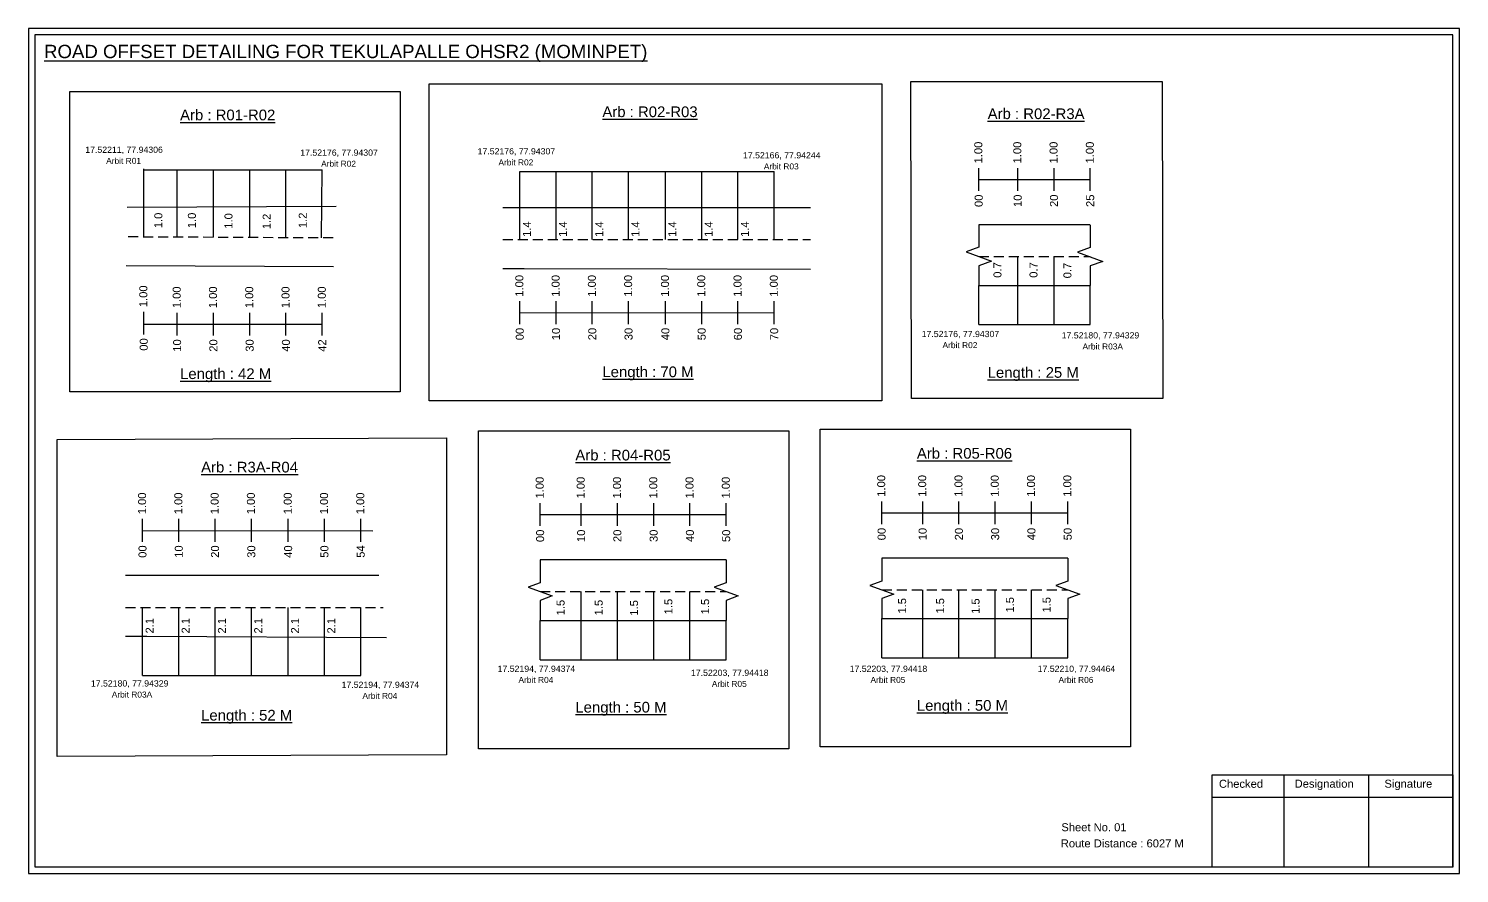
# Model space of a CAD drawing. Header units: inches. Extents: x 1972 to 9977, y 79 to 2755.
# Drawn here: x 5857 to 6393, y 1287 to 1604 of the extents above; entities that cross this region are included whole.
import ezdxf

# ---------------------------------------------------------------- set-up
doc = ezdxf.new("R2010")
doc.units = ezdxf.units.IN
doc.header["$MEASUREMENT"] = 0
doc.linetypes.add('DASHED2', pattern=[0.375, 0.25, -0.125])
doc.layers.add('PDF_Geometry', color=7, linetype='Continuous')
doc.layers.add('PDF_Text', color=5, linetype='Continuous')
doc.styles.add('PDF Arial', font='arial.ttf')
doc.styles.get("Standard").update_dxf_attribs({"font": 'arial.ttf'})

msp = doc.modelspace()

# ---------------------------------------------------------------- linework, layer by layer
for p, q in [((5899.79, 1525.72), (5899.79, 1551.25)), ((5912.31, 1525.67), (5912.31, 1550.95)), ((5925.91, 1525.62), (5925.91, 1550.95)), ((5939.51, 1525.68), (5939.51, 1550.95)), ((5953.11, 1525.42), (5953.11, 1550.95)), ((5966.48, 1525.45), (5966.71, 1550.95)), ((6040.78, 1524.72), (6040.78, 1550.26)), ((6054.38, 1524.72), (6054.38, 1550.26)), ((6067.98, 1524.72), (6067.98, 1550.26)), ((6081.58, 1524.72), (6081.58, 1550.26)), ((6095.4, 1524.72), (6095.4, 1550.26)), ((6109, 1524.72), (6109, 1550.26)), ((6122.6, 1524.72), (6122.6, 1550.26)), ((6136.2, 1524.72), (6136.2, 1550.26)), ((5893.58, 1536.92), (5971.96, 1537.28)), ((6149.8, 1536.61), (6034.37, 1536.61)), ((6254.7, 1530.27), (6212.87, 1530.27)), ((6227.5, 1492.85), (6227.5, 1518.38)), ((6241.1, 1492.85), (6241.1, 1518.38)), ((5893.22, 1515.08), (5970.94, 1514.65)), ((6034.37, 1513.92), (6042.43, 1513.92)), ((6042.43, 1513.92), (6149.8, 1513.62)), ((6212.87, 1507.58), (6238.43, 1507.58)), ((6212.87, 1492.85), (6212.87, 1507.58)), ((6238.43, 1507.58), (6254.7, 1507.58)), ((6254.7, 1492.85), (6254.7, 1507.58)), ((6118.19, 1404.64), (6048.43, 1404.64)), ((6246.25, 1405.3), (6176.48, 1405.3)), ((5987.88, 1398.74), (5892.92, 1398.74)), ((6063.79, 1367.22), (6063.79, 1392.76)), ((6077.39, 1367.22), (6077.39, 1392.76)), ((6090.99, 1367.22), (6090.99, 1392.76)), ((6104.59, 1367.22), (6104.59, 1392.76)), ((6191.85, 1367.88), (6191.85, 1393.42)), ((6205.45, 1367.88), (6205.45, 1393.42)), ((6219.05, 1367.88), (6219.05, 1393.42)), ((6232.65, 1367.88), (6232.65, 1393.42)), ((5899.33, 1361.32), (5899.33, 1386.85)), ((5912.93, 1361.32), (5912.93, 1386.85)), ((5926.53, 1361.32), (5926.53, 1386.85)), ((5940.13, 1361.32), (5940.13, 1386.85)), ((5953.95, 1361.32), (5953.95, 1386.85)), ((5967.55, 1361.32), (5967.55, 1386.85)), ((5981.15, 1361.32), (5981.15, 1386.85)), ((6048.43, 1381.95), (6118.19, 1381.95)), ((6048.43, 1367.22), (6048.43, 1381.95)), ((6118.19, 1367.22), (6118.19, 1381.95)), ((6176.48, 1382.62), (6246.25, 1382.62)), ((6176.48, 1367.88), (6176.48, 1382.62)), ((6246.25, 1367.88), (6246.25, 1382.62)), ((5892.92, 1376.05), (5900.98, 1376.05)), ((5900.98, 1376.05), (5990.83, 1375.55))]:
    msp.add_line(p, q)
at = {"color": 5}
for p, q in [((5899.79, 1550.95), (5966.71, 1550.95)), ((6040.78, 1550.26), (6136.2, 1550.26)), ((6212.87, 1492.85), (6254.7, 1492.85)), ((6048.43, 1367.22), (6118.19, 1367.22)), ((6176.48, 1367.88), (6246.25, 1367.88)), ((5899.33, 1361.32), (5981.15, 1361.34))]:
    msp.add_line(p, q, dxfattribs=at)
at = {"color": 217, "true_color": 0x93278f}
for p, q in [((6212.87, 1542.99), (6212.87, 1551.55)), ((6227.5, 1542.99), (6227.5, 1551.55)), ((6241.1, 1542.99), (6241.1, 1551.55)), ((6254.7, 1542.99), (6254.7, 1551.55)), ((6212.87, 1547.27), (6254.7, 1547.27)), ((5899.79, 1489.11), (5899.79, 1497.66)), ((5912.31, 1488.72), (5912.31, 1497.28)), ((5925.91, 1488.72), (5925.91, 1497.28)), ((5939.51, 1488.72), (5939.51, 1497.28)), ((5953.11, 1488.72), (5953.11, 1497.28)), ((5966.71, 1488.72), (5966.71, 1497.28)), ((6040.78, 1493.03), (6040.78, 1501.59)), ((6040.78, 1497.3), (6136.2, 1497.36)), ((6054.38, 1493.03), (6054.38, 1501.59)), ((6067.98, 1493.03), (6067.98, 1501.59)), ((6081.58, 1493.03), (6081.58, 1501.59)), ((6095.4, 1493.03), (6095.4, 1501.59)), ((6109, 1493.03), (6109, 1501.59)), ((6122.6, 1493.03), (6122.6, 1501.59)), ((6136.2, 1493.03), (6136.2, 1501.59)), ((5899.79, 1492.99), (5966.71, 1493)), ((6048.43, 1417.36), (6048.43, 1425.92)), ((6063.79, 1417.36), (6063.79, 1425.92)), ((6077.39, 1417.36), (6077.39, 1425.92)), ((6090.99, 1417.36), (6090.99, 1425.92)), ((6104.59, 1417.36), (6104.59, 1425.92)), ((6118.19, 1417.36), (6118.19, 1425.92)), ((6176.48, 1418.02), (6176.48, 1426.58)), ((6176.48, 1422.29), (6246.25, 1422.29)), ((6191.85, 1418.02), (6191.85, 1426.58)), ((6205.45, 1418.02), (6205.45, 1426.58)), ((6219.05, 1418.02), (6219.05, 1426.58)), ((6232.65, 1418.02), (6232.65, 1426.58)), ((6246.25, 1418.02), (6246.25, 1426.58)), ((5899.33, 1411.46), (5899.33, 1420.02)), ((5912.93, 1411.46), (5912.93, 1420.02)), ((5926.53, 1411.46), (5926.53, 1420.02)), ((5940.13, 1411.46), (5940.13, 1420.02)), ((5953.95, 1411.46), (5953.95, 1420.02)), ((5967.55, 1411.46), (5967.55, 1420.02)), ((5981.15, 1411.46), (5981.15, 1420.02)), ((6048.43, 1421.63), (6118.19, 1421.63)), ((5899.33, 1415.73), (5985.66, 1415.49))]:
    msp.add_line(p, q, dxfattribs=at)
at = {"linetype": 'DASHED2', "ltscale": 15}
for p, q in [((5893.93, 1525.86), (5972.21, 1525.45)), ((6034.37, 1524.72), (6149.8, 1524.72)), ((6212.87, 1518.38), (6254.7, 1518.38)), ((6048.43, 1392.76), (6118.19, 1392.76)), ((6176.48, 1393.42), (6246.25, 1393.42)), ((5892.92, 1386.85), (5989.6, 1386.85))]:
    msp.add_line(p, q, dxfattribs=at)
for points in [[(6006.86, 1583.09), (6176.47, 1583.09), (6176.47, 1464.27), (6006.86, 1464.27)], [(6187.4, 1583.99), (6281.65, 1583.99), (6281.93, 1465.17), (6187.69, 1465.17)], [(5872.09, 1580.31), (5995.89, 1580.31), (5995.89, 1467.63), (5872.09, 1467.63)], [(5867.29, 1449.73), (6013.33, 1450.4), (6013.33, 1331.58), (5867.29, 1330.91)], [(6025.32, 1453.06), (6141.67, 1453.06), (6141.67, 1333.85), (6025.32, 1333.85)], [(6153.37, 1453.72), (6269.73, 1453.72), (6269.73, 1334.51), (6153.37, 1334.51)]]:
    msp.add_lwpolyline(points, close=True)
at = {"linetype": 'Continuous'}
for points in [[(6212.87, 1530.27), (6212.87, 1521.84), (6208.13, 1520.11), (6217.61, 1516.66), (6212.87, 1514.93), (6212.87, 1507.58)], [(6254.7, 1530.19), (6254.7, 1521.76), (6249.95, 1520.03), (6259.44, 1516.58), (6254.7, 1514.85), (6254.7, 1507.5)], [(6048.43, 1404.64), (6048.43, 1396.03), (6043.93, 1394.39), (6052.92, 1391.12), (6048.43, 1389.48), (6048.43, 1381.95)], [(6118.19, 1404.64), (6118.19, 1396.03), (6113.7, 1394.39), (6122.69, 1391.12), (6118.19, 1389.48), (6118.19, 1381.95)], [(6176.48, 1405.3), (6176.48, 1396.69), (6171.98, 1395.05), (6180.97, 1391.78), (6176.48, 1390.14), (6176.48, 1382.62)], [(6246.25, 1405.3), (6246.25, 1396.69), (6241.75, 1395.05), (6250.74, 1391.78), (6246.25, 1390.14), (6246.25, 1382.62)]]:
    msp.add_lwpolyline(points, dxfattribs=at)
at = {"layer": 'PDF_Geometry'}
for points in [[(5856.61, 1603.83), (5856.61, 1287.12), (6393.09, 1287.12), (6393.09, 1603.83)], [(5858.94, 1601.51), (5858.94, 1289.54), (6390.67, 1289.54), (6390.67, 1601.51)]]:
    msp.add_lwpolyline(points, close=True, dxfattribs=at)
at = {"layer": 'PDF_Geometry', "color": 242, "true_color": 0xcc1f26}
msp.add_lwpolyline([(6390.67, 1289.45), (6300.33, 1289.45), (6300.33, 1324.06), (6390.67, 1324.06)], close=True, dxfattribs=at)
for points in [[(6327.31, 1324.06), (6327.31, 1289.45)], [(6359.03, 1324.06), (6359.03, 1289.45)], [(6300.33, 1315.68), (6390.67, 1315.68)]]:
    msp.add_lwpolyline(points, dxfattribs=at)

# ---------------------------------------------------------------- texts
at = {"color": 242, "true_color": 0xcd2027}
for s, height, p in [('%%UROAD OFFSET DETAILING FOR TEKULAPALLE OHSR2 (MOMINPET)', 5, (5862.39, 1592.76)), ('%%UArb : R01-R02', 4, (5913.4, 1569.46)), ('%%UArb : R02-R03', 4, (6071.75, 1570.66)), ('%%UArb : R02-R3A', 4, (6216.21, 1569.92)), ('%%ULength : 42 M', 4, (5913.4, 1472.46)), ('%%ULength : 70 M', 4, (6071.75, 1473.16)), ('%%ULength : 25 M', 4, (6216.21, 1472.92)), ('%%UArb : R04-R05', 4, (6061.62, 1441.93)), ('%%UArb : R05-R06', 4, (6189.67, 1442.6)), ('%%UArb : R3A-R04', 4, (5921.29, 1437.43)), ('%%ULength : 50 M', 4, (6189.67, 1348.1)), ('%%ULength : 52 M', 4, (5921.29, 1344.43)), ('%%ULength : 50 M', 4, (6061.62, 1347.43))]:
    msp.add_text(s, height=height, dxfattribs=at).set_placement(p)
at = {"color": 217, "true_color": 0x93278f}
for s, p in [('1.00', (6214.2, 1553.29)), ('1.00', (6228.82, 1553.29)), ('1.00', (6242.42, 1553.29)), ('1.00', (6256.02, 1553.29)), ('00', (6214.35, 1536.96)), ('10', (6228.97, 1536.96)), ('20', (6242.57, 1536.96)), ('25', (6256.17, 1536.96)), ('1.00', (6042.11, 1503.32)), ('1.00', (6055.71, 1503.32)), ('1.00', (6069.31, 1503.32)), ('1.00', (6082.91, 1503.32)), ('1.00', (6096.72, 1503.32)), ('1.00', (6110.32, 1503.32)), ('1.00', (6123.92, 1503.32)), ('1.00', (6137.52, 1503.32)), ('1.00', (5901.12, 1499.4)), ('1.00', (5913.64, 1499.01)), ('1.00', (5927.24, 1499.01)), ('1.00', (5940.84, 1499.01)), ('1.00', (5954.44, 1499.01)), ('1.00', (5968.04, 1499.01)), ('00', (6042.26, 1487)), ('10', (6055.86, 1487)), ('20', (6069.46, 1487)), ('30', (6083.06, 1487)), ('40', (6096.87, 1487)), ('50', (6110.47, 1487)), ('60', (6124.07, 1487)), ('70', (6137.67, 1487)), ('00', (5901.27, 1483.08)), ('10', (5913.79, 1482.69)), ('20', (5927.39, 1482.69)), ('30', (5940.99, 1482.69)), ('40', (5954.59, 1482.69)), ('42', (5968.19, 1482.69)), ('1.00', (6049.75, 1427.66)), ('1.00', (6065.12, 1427.66)), ('1.00', (6078.72, 1427.66)), ('1.00', (6092.32, 1427.66)), ('1.00', (6105.92, 1427.66)), ('1.00', (6119.52, 1427.66)), ('1.00', (6177.8, 1428.32)), ('1.00', (6193.17, 1428.32)), ('1.00', (6206.77, 1428.32)), ('1.00', (6220.37, 1428.32)), ('1.00', (6233.97, 1428.32)), ('1.00', (6247.57, 1428.32)), ('1.00', (5900.66, 1421.75)), ('1.00', (5914.26, 1421.75)), ('1.00', (5927.86, 1421.75)), ('1.00', (5941.46, 1421.75)), ('1.00', (5955.27, 1421.75)), ('1.00', (5968.87, 1421.75)), ('1.00', (5982.47, 1421.75)), ('00', (6177.95, 1412)), ('10', (6193.32, 1412)), ('20', (6206.92, 1412)), ('30', (6220.52, 1412)), ('40', (6234.12, 1412)), ('50', (6247.72, 1412)), ('00', (6049.9, 1411.34)), ('10', (6065.27, 1411.34)), ('20', (6078.87, 1411.34)), ('30', (6092.47, 1411.34)), ('40', (6106.07, 1411.34)), ('50', (6119.67, 1411.34)), ('00', (5900.81, 1405.43)), ('10', (5914.41, 1405.43)), ('20', (5928.01, 1405.43)), ('30', (5941.61, 1405.43)), ('40', (5955.42, 1405.43)), ('50', (5969.02, 1405.43)), ('54', (5982.62, 1405.43))]:
    msp.add_text(s, height=3, rotation=90, dxfattribs=at).set_placement(p)
at = {"color": 5}
for s, height, p in [('17.52211, 77.94306', 2.34, (5877.87, 1557.26)), ('17.52176, 77.94307', 2.34, (5958.47, 1556.17)), ('17.52176, 77.94307', 2.34, (6024.97, 1556.67)), ('17.52166, 77.94244', 2.34, (6124.47, 1555.17)), ('Arbit R01', 2.246, (5885.69, 1553.13)), ('Arbit R02', 2.246, (5966.29, 1552.04)), ('Arbit R02', 2.246, (6032.79, 1552.54)), ('Arbit R03', 2.246, (6132.29, 1551.04)), ('17.52176, 77.94307', 2.34, (6191.47, 1488.17)), ('Arbit R02', 2.246, (6199.29, 1484.04)), ('17.52180, 77.94329', 2.34, (6243.97, 1487.67)), ('Arbit R03A', 2.246, (6251.79, 1483.54)), ('17.52194, 77.94374', 2.34, (6032.47, 1362.67)), ('17.52203, 77.94418', 2.34, (6104.97, 1361.17)), ('17.52203, 77.94418', 2.34, (6164.47, 1362.67)), ('17.52210, 77.94464', 2.34, (6234.97, 1362.67)), ('17.52180, 77.94329', 2.34, (5879.97, 1357.17)), ('17.52194, 77.94374', 2.34, (5973.97, 1356.67)), ('Arbit R04', 2.246, (6040.29, 1358.54)), ('Arbit R05', 2.246, (6112.79, 1357.04)), ('Arbit R05', 2.246, (6172.29, 1358.54)), ('Arbit R06', 2.246, (6242.79, 1358.54)), ('Arbit R03A', 2.246, (5887.79, 1353.04)), ('Arbit R04', 2.246, (5981.79, 1352.54))]:
    msp.add_text(s, height=height, dxfattribs=at).set_placement(p)
for s, p in [('1.0', (5906.75, 1529)), ('1.0', (5919.33, 1529)), ('1.0', (5933.06, 1528.81)), ('1.2', (5960.9, 1529.03)), ('1.2', (5947.38, 1528.62)), ('1.4', (6044.96, 1525.72)), ('1.4', (6058.45, 1525.72)), ('1.4', (6072.05, 1525.72)), ('1.4', (6085.65, 1525.72)), ('1.4', (6099.47, 1525.72)), ('1.4', (6113.07, 1525.72)), ('1.4', (6126.67, 1525.72)), ('0.7', (6221.38, 1510.42)), ('0.7', (6234.9, 1510.42)), ('0.7', (6247.61, 1510.22)), ('1.5', (6057.58, 1383.86)), ('1.5', (6071.85, 1383.86)), ('1.5', (6098, 1384.24)), ('1.5', (6111.77, 1384.24)), ('1.5', (6185.63, 1384.52)), ('1.5', (6199.9, 1384.52)), ('1.5', (6213.17, 1384.4)), ('1.5', (6226.06, 1384.9)), ('1.5', (6239.82, 1384.9)), ('1.5', (6085.11, 1383.74)), ('2.1', (5903.51, 1377.05)), ('2.1', (5917, 1377.05)), ('2.1', (5930.6, 1377.05)), ('2.1', (5944.2, 1377.05)), ('2.1', (5958.01, 1377.05)), ('2.1', (5971.61, 1377.05))]:
    msp.add_text(s, height=3, rotation=90).set_placement(p)
for s, p in [('Sheet No. 01', (6243.83, 1302.92)), ('Route Distance : 6027 M', (6243.64, 1296.87))]:
    msp.add_text(s, height=3).set_placement(p)
at = {"layer": 'PDF_Text', "color": 7, "attachment_point": 7, "style": 'PDF Arial'}
for s, insert, char_height in [('Checked', (6302.93, 1319.17), 3.001), ('Designation', (6331.31, 1318.34), 3.0006), ('Signature', (6364.99, 1318.34), 3.001)]:
    msp.add_mtext(s, dxfattribs=dict(at, insert=insert, char_height=char_height))

doc.saveas('drawing.dxf')
